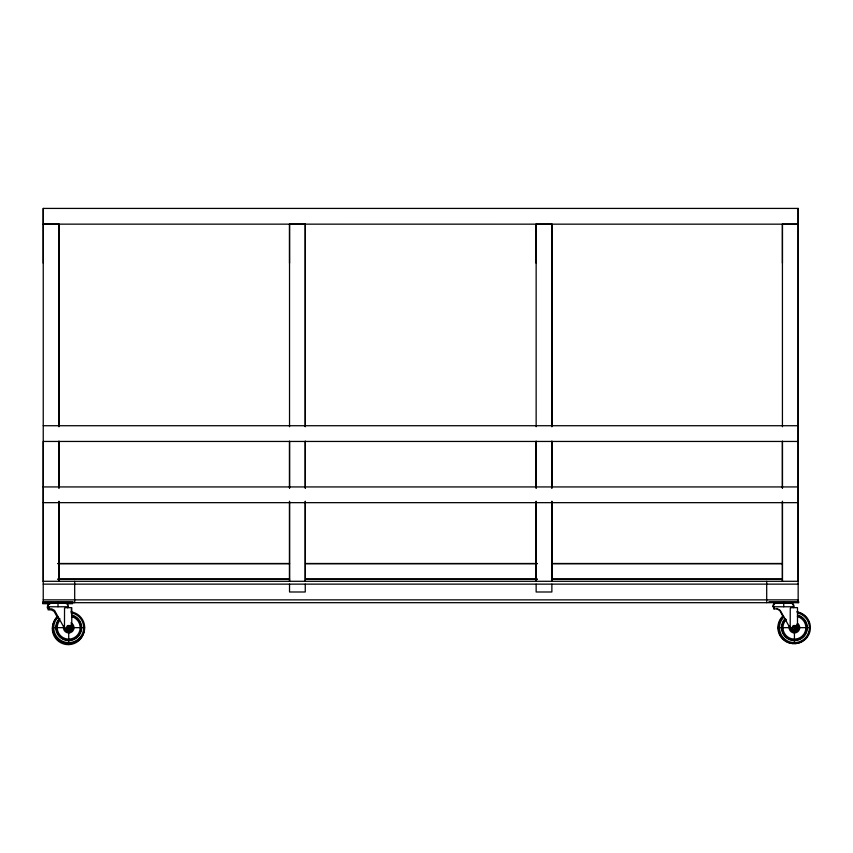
<?xml version="1.0" encoding="UTF-8"?>
<svg xmlns="http://www.w3.org/2000/svg" width="853" height="853" viewBox="0 0 853 853"><rect width="100%" height="100%" fill="white"/><g stroke="black" fill="none" stroke-linecap="round" stroke-linejoin="round"><path stroke-width="1.28" d="M43.236 581.33L43.236 441.449L798.163 441.449M43.236 263.214L43.236 208.42L798.163 208.42L798.163 581.33M58.964 441.15L58.964 488.076L58.964 441.385M58.964 426.521L58.964 224.072M289.53 441.449L289.53 488.076L289.53 441.15M289.53 263.214L289.53 224.072M305.257 441.15L305.257 488.076L305.257 441.385M305.257 426.521L305.257 224.072M536.142 441.449L536.142 488.076L536.142 441.15M536.142 263.214L536.142 224.072M551.87 441.15L551.87 488.076L551.87 441.385M551.87 426.521L551.87 224.072M782.425 441.449L782.425 488.076L782.425 441.15M782.425 263.214L782.425 224.072M66.278 627.659L67.494 625.548L69.935 625.548L71.151 627.659L69.935 629.77L67.494 629.77L66.278 627.659L71.151 627.659M791.989 627.659L793.215 625.548L795.646 625.548L796.873 627.659L795.646 629.77L793.215 629.77L791.989 627.659L796.873 627.659M49.079 604.287L48.781 604.489A3.988 3.988 0 0 0 47.288 607.762L49.357 607.762M775.025 603.05L774.321 603.497A3.988 3.988 0 0 0 772.829 606.771L794.036 606.771A3.988 3.988 0 0 0 792.544 603.497L791.84 603.05M49.9 603.05L49.197 603.497A3.988 3.988 0 0 0 47.704 606.771L68.325 606.771A3.988 3.988 0 0 0 66.822 603.497L66.129 603.05M775.612 603.05L774.919 603.497A3.988 3.988 0 0 0 773.415 606.771M43.236 425.722L798.163 425.722M43.236 486.935L798.163 486.935M43.236 502.662L798.163 502.662M57.887 563.492L289.551 563.492M305.534 563.492L537.198 563.492M551.848 563.492L782.18 563.492M57.887 563.716L289.551 563.716M305.534 563.716L537.198 563.716M551.848 563.716L782.18 563.716M57.887 579.048L289.551 579.048M305.534 579.048L537.198 579.048M551.848 579.048L782.18 579.048M57.887 579.283L289.551 579.283M305.534 579.283L537.198 579.283M551.848 579.283L782.18 579.283M43.236 581.298L798.163 581.298M43.236 584.134L798.163 584.134M43.236 599.862L798.163 599.862M73.027 601.696L43.066 601.696L43.066 602.687M768.958 601.696L798.749 601.696L798.749 602.687L42.65 602.687L42.65 603.689L50.359 603.689M52.918 602.879L54.006 602.879M62.013 602.879L63.111 602.879M778.629 602.879L779.727 602.879M787.735 602.879L788.822 602.879M49.495 603.284L66.523 603.284M774.62 603.284L791.797 603.284M66.118 603.689L72.612 603.689L72.612 602.687M52.801 627.659L64.455 627.659M72.1 627.659L84.628 627.659M777.925 627.659L790.177 627.659M797.822 627.659L810.35 627.659M52.374 628.661L53.376 628.661M776.923 608.871L779.663 610.396L783.182 616.794M773.628 606.771L773.628 608.871L777.51 608.871L780.26 610.396L790.752 629.333M48.504 606.771L48.504 608.871L51.788 608.871L54.539 610.396L65.041 629.333M57.631 617.785L54.123 611.398L51.372 609.874L48.077 609.874L48.077 607.762M798.163 208.42L798.152 602.687M794.431 625.548L794.431 629.77M794.431 631.049L794.431 643.578M793.844 642.81L793.844 643.578M793.322 606.771L793.322 607.656M790.187 628.448L790.262 608.285L791.157 607.656L797.491 607.656L797.491 629.066A1.535 1.535 0 0 1 795.956 630.644L793.716 630.644A3.881 3.881 0 0 1 790.145 628.405M783.768 601.696L783.768 602.687M783.726 603.05L783.726 606.771M782.425 426.724L782.425 224.168L798.163 224.168L43.236 224.147L58.964 224.168L58.964 426.724M778.917 626.358L778.917 628.97M774.215 606.771L774.215 608.871M766.698 581.298L766.698 602.687M551.87 426.724L551.87 224.168L536.142 224.168L536.142 426.724M551.87 584.134L551.87 591.993L536.142 591.993L536.142 584.134M305.257 426.724L305.257 224.168L289.53 224.168L289.53 426.724M305.257 584.134L305.257 591.993L289.53 591.993L289.53 584.134M84.212 627.264L84.212 630.047A15.983 15.983 0 0 1 69.69 644.58L66.907 644.58A15.983 15.983 0 0 1 52.374 630.047L52.374 627.264A15.983 15.983 0 0 1 57.002 617.359M74.691 581.298L74.691 602.687M71.353 608.658L71.353 613.488M68.72 625.548L68.72 629.77M68.72 631.049L68.72 643.578M68.293 643.578L68.293 644.58M67.6 606.771L67.6 607.656M64.465 628.448L64.54 608.285L65.436 607.656L71.769 607.656L71.769 629.066A1.535 1.535 0 0 1 70.234 630.644L68.005 630.644A3.881 3.881 0 0 1 64.433 628.405M58.047 601.696L58.047 602.687M58.015 603.05L58.015 606.771M43.236 208.42L43.236 602.687M70.01 628.405A1.493 1.493 0 0 1 69.466 628.96M69.104 629.109A1.493 1.493 0 0 1 68.325 629.109M67.963 628.96A1.493 1.493 0 0 1 67.419 628.405M67.654 626.603A1.493 1.493 0 0 1 67.963 626.358M69.466 626.358A1.493 1.493 0 0 1 69.775 626.603M67.323 643.578A15.983 15.983 0 0 1 52.801 629.056L52.801 626.262A15.983 15.983 0 0 1 57.418 616.356M71.034 611.846A15.983 15.983 0 0 1 84.628 626.262L84.628 629.056A15.983 15.983 0 0 1 70.106 643.578L66.992 643.578A14.981 14.981 0 0 1 53.824 632.531M64.956 627.989A3.775 3.775 0 0 0 68.389 631.423L69.04 631.423A3.775 3.775 0 0 0 72.473 627.989L72.473 627.328A3.775 3.775 0 0 0 71.385 624.993M64.455 628.032A4.276 4.276 0 0 0 68.347 631.924L69.082 631.924A4.276 4.276 0 0 0 72.974 628.032L72.974 627.286A4.276 4.276 0 0 0 71.172 624.161M63.623 626.294A5.278 5.278 0 0 0 63.463 627.2L63.463 628.117A5.278 5.278 0 0 0 68.251 632.915L69.178 632.915A5.278 5.278 0 0 0 73.966 628.117L73.966 627.2A5.278 5.278 0 0 0 70.948 622.882M58.121 617.071A14.981 14.981 0 0 0 53.792 626.358L53.792 628.97A14.981 14.981 0 0 0 67.408 642.586L70.021 642.586A14.981 14.981 0 0 0 83.637 628.97L83.637 626.358A14.981 14.981 0 0 0 72.59 613.19M59.902 618.851A12.464 12.464 0 0 0 56.298 626.571L56.298 628.746A12.464 12.464 0 0 0 67.632 640.07L69.797 640.07A12.464 12.464 0 0 0 81.131 628.746L81.131 626.571A12.464 12.464 0 0 0 71.94 615.621M59.326 621.08A11.462 11.462 0 0 0 57.3 626.656L57.3 628.661A11.462 11.462 0 0 0 67.718 639.078L69.711 639.078A11.462 11.462 0 0 0 80.139 628.661L80.139 626.656A11.462 11.462 0 0 0 71.684 616.591M59.55 618.5A12.966 12.966 0 0 0 55.808 626.529L55.808 628.789A12.966 12.966 0 0 0 67.59 640.571L69.839 640.571A12.966 12.966 0 0 0 81.632 628.789L81.632 626.529A12.966 12.966 0 0 0 72.068 615.141M66.31 630.058A3.401 3.401 0 0 0 68.421 631.049L69.008 631.049A3.401 3.401 0 0 0 72.1 627.957L72.1 627.36A3.401 3.401 0 0 0 71.119 625.26M65.926 629.61A3.401 3.401 0 0 1 65.638 629.098M67.622 606.142A3.988 3.988 0 0 1 67.899 607.762M80.566 637.244A14.981 14.981 0 0 1 69.605 643.578M791.947 603.497A3.988 3.988 0 0 1 793.173 605.14M793.397 605.939A3.988 3.988 0 0 1 793.45 606.771M809.273 631.796A15.983 15.983 0 0 1 808.324 634.408M806.927 636.828A15.983 15.983 0 0 1 805.136 638.961M804.464 639.601A15.983 15.983 0 0 1 803.004 640.752M802.236 641.264A15.983 15.983 0 0 1 795.231 643.578M782.542 616.356A15.983 15.983 0 0 0 777.925 626.262L777.925 629.056A15.983 15.983 0 0 0 792.448 643.578L795.828 643.578A15.983 15.983 0 0 0 810.35 629.056L810.35 626.262A15.983 15.983 0 0 0 796.745 611.846M797.981 612.23A15.983 15.983 0 0 1 806.927 618.5M808.324 620.909A15.983 15.983 0 0 1 809.273 623.522M785.25 639.931A14.981 14.981 0 0 1 783.246 638.247M780.271 633.992A14.981 14.981 0 0 1 779.375 631.54M780.271 621.325A14.981 14.981 0 0 1 781.572 619.065M795.732 628.405A1.493 1.493 0 0 1 795.486 628.714M794.815 629.109A1.493 1.493 0 0 1 794.047 629.109M793.375 626.603A1.493 1.493 0 0 1 793.685 626.358M795.486 626.603A1.493 1.493 0 0 1 795.881 627.275M793.034 643.578A15.983 15.983 0 0 1 778.512 629.056L778.512 626.262A15.983 15.983 0 0 1 783.129 616.356M790.667 627.989A3.775 3.775 0 0 0 794.1 631.423L794.761 631.423A3.775 3.775 0 0 0 798.195 627.989L798.195 627.328A3.775 3.775 0 0 0 797.097 624.993M790.177 628.032A4.276 4.276 0 0 0 794.058 631.924L794.804 631.924A4.276 4.276 0 0 0 798.696 628.032L798.696 627.286A4.276 4.276 0 0 0 796.883 624.161M790.177 627.286A4.276 4.276 0 0 1 790.304 626.55M789.334 626.294A5.278 5.278 0 0 0 789.174 627.2L789.174 628.117A5.278 5.278 0 0 0 793.972 632.915L794.889 632.915A5.278 5.278 0 0 0 799.687 628.117L799.687 627.2A5.278 5.278 0 0 0 797.459 623.34M783.843 617.071A14.981 14.981 0 0 0 779.514 626.358L779.514 628.97A14.981 14.981 0 0 0 793.13 642.586L795.742 642.586A14.981 14.981 0 0 0 809.358 628.97L809.358 626.358A14.981 14.981 0 0 0 798.312 613.19M785.624 618.851A12.464 12.464 0 0 0 782.02 626.571L782.02 628.746A12.464 12.464 0 0 0 793.343 640.07L795.518 640.07A12.464 12.464 0 0 0 806.842 628.746L806.842 626.571A12.464 12.464 0 0 0 797.662 615.621M786.327 619.555A11.462 11.462 0 0 0 783.011 626.656L783.011 628.661A11.462 11.462 0 0 0 793.429 639.078L795.433 639.078A11.462 11.462 0 0 0 805.85 628.661L805.85 626.656A11.462 11.462 0 0 0 797.395 616.591M785.261 618.5A12.966 12.966 0 0 0 781.519 626.529L781.519 628.789A12.966 12.966 0 0 0 793.301 640.571L795.561 640.571A12.966 12.966 0 0 0 807.343 628.789L807.343 626.529A12.966 12.966 0 0 0 797.79 615.141M797.214 629.61A3.401 3.401 0 0 0 797.822 627.957L797.822 627.36A3.401 3.401 0 0 0 797.214 625.707M796.83 630.058A3.401 3.401 0 0 1 794.729 631.049L794.132 631.049A3.401 3.401 0 0 1 791.349 629.098M791.147 628.544A3.401 3.401 0 0 1 791.051 627.957M58.964 501.404L58.964 581.33L58.964 501.351M289.53 501.404L289.53 581.33L289.53 501.351M305.257 501.404L305.257 581.33L305.257 501.351M536.142 501.404L536.142 581.33L536.142 501.351M551.87 501.404L551.87 581.33L551.87 501.351M782.425 501.404L782.425 581.33L782.425 501.351"/></g></svg>
